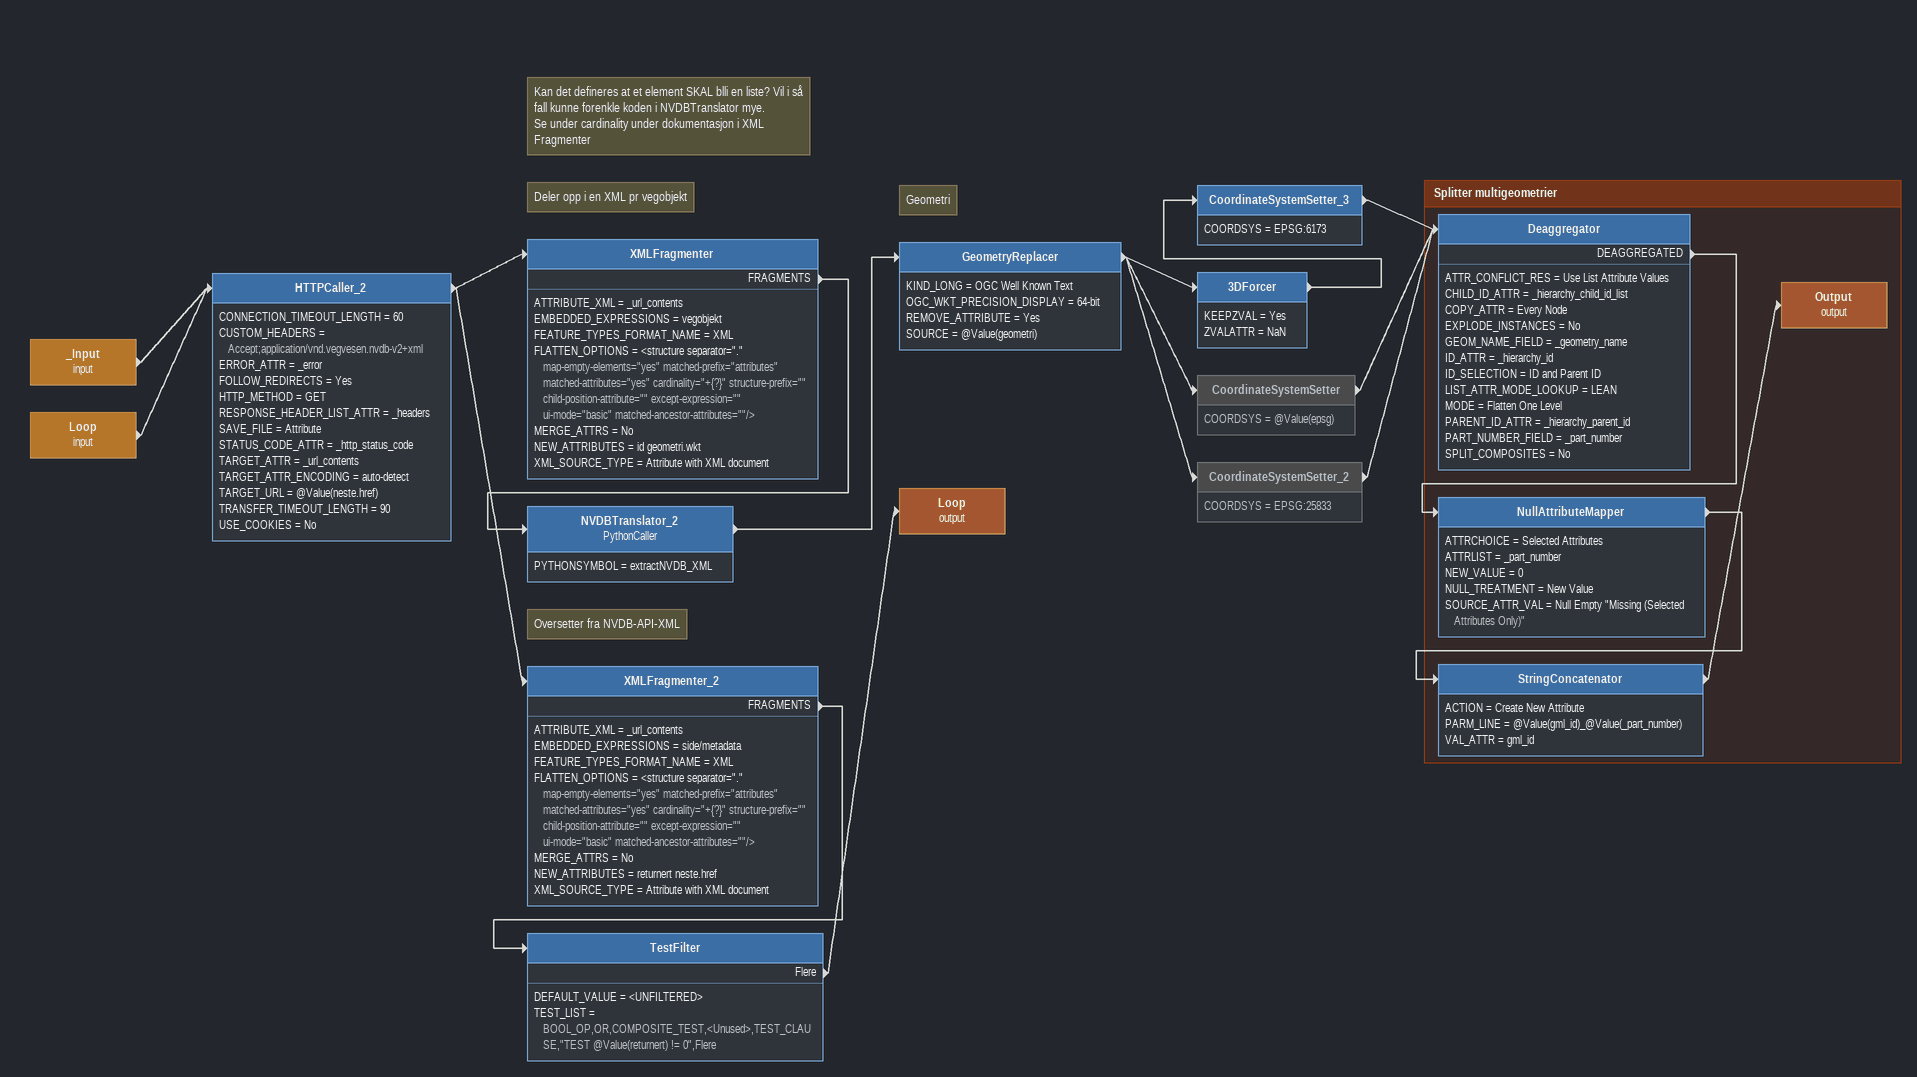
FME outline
_Input (input)
    -> HTTPCaller_2
Loop (input)
    -> HTTPCaller_2
HTTPCaller_2
    CONNECTION_TIMEOUT_LENGTH = 60
    CUSTOM_HEADERS = Accept;application/vnd.vegvesen.nvdb-v2+xml
    ERROR_ATTR = _error
    FOLLOW_REDIRECTS = Yes
    HTTP_METHOD = GET
    RESPONSE_HEADER_LIST_ATTR = _headers
    SAVE_FILE = Attribute
    STATUS_CODE_ATTR = _http_status_code
    TARGET_ATTR = _url_contents
    TARGET_ATTR_ENCODING = auto-detect
    TARGET_URL = @Value(neste.href)
    TRANSFER_TIMEOUT_LENGTH = 90
    USE_COOKIES = No
    -> XMLFragmenter_2
    -> XMLFragmenter
Note: Kan det defineres at et element SKAL blli en liste? Vil i så fall kunne forenkle koden i NVDBTranslator mye. / Se under cardinality under dokumentasjon i XML Fragmenter
Note: Deler opp i en XML pr vegobjekt
XMLFragmenter
    ATTRIBUTE_XML = _url_contents
    EMBEDDED_EXPRESSIONS = vegobjekt
    FEATURE_TYPES_FORMAT_NAME = XML
    FLATTEN_OPTIONS = <structure separator="." map-empty-elements="yes" matched-prefix="attributes" matched-attributes="yes" cardinality="+{?}" structure-prefix="" child-position-attribute="" except-expression="" ui-mode="basic" matched-ancestor-attributes=""/>
    MERGE_ATTRS = No
    NEW_ATTRIBUTES = id geometri.wkt
    XML_SOURCE_TYPE = Attribute with XML document
    FRAGMENTS -> NVDBTranslator_2
Note: Oversetter fra NVDB-API-XML
NVDBTranslator_2: PythonCaller
    PYTHONSYMBOL = extractNVDB_XML
    -> GeometryReplacer
Note: Geometri
GeometryReplacer
    KIND_LONG = OGC Well Known Text
    OGC_WKT_PRECISION_DISPLAY = 64-bit
    REMOVE_ATTRIBUTE = Yes
    SOURCE = @Value(geometri)
    -> CoordinateSystemSetter
    -> CoordinateSystemSetter_2
    -> 3DForcer
3DForcer
    KEEPZVAL = Yes
    ZVALATTR = NaN
    -> CoordinateSystemSetter_3
CoordinateSystemSetter_3
    COORDSYS = EPSG:6173
    -> Deaggregator
CoordinateSystemSetter [off]
    COORDSYS = @Value(epsg)
    -> Deaggregator
CoordinateSystemSetter_2 [off]
    COORDSYS = EPSG:25833
    -> Deaggregator
XMLFragmenter_2
    ATTRIBUTE_XML = _url_contents
    EMBEDDED_EXPRESSIONS = side/metadata
    FEATURE_TYPES_FORMAT_NAME = XML
    FLATTEN_OPTIONS = <structure separator="." map-empty-elements="yes" matched-prefix="attributes" matched-attributes="yes" cardinality="+{?}" structure-prefix="" child-position-attribute="" except-expression="" ui-mode="basic" matched-ancestor-attributes=""/>
    MERGE_ATTRS = No
    NEW_ATTRIBUTES = returnert neste.href
    XML_SOURCE_TYPE = Attribute with XML document
    FRAGMENTS -> TestFilter
TestFilter
    DEFAULT_VALUE = <UNFILTERED>
    TEST_LIST = BOOL_OP,OR,COMPOSITE_TEST,<Unused>,TEST_CLAUSE,"TEST @Value(returnert) != 0",Flere
    Flere -> Loop (output)
Loop (output)

Bookmark: Splitter multigeometrier
Deaggregator
    ATTR_CONFLICT_RES = Use List Attribute Values
    CHILD_ID_ATTR = _hierarchy_child_id_list
    COPY_ATTR = Every Node
    EXPLODE_INSTANCES = No
    GEOM_NAME_FIELD = _geometry_name
    ID_ATTR = _hierarchy_id
    ID_SELECTION = ID and Parent ID
    LIST_ATTR_MODE_LOOKUP = LEAN
    MODE = Flatten One Level
    PARENT_ID_ATTR = _hierarchy_parent_id
    PART_NUMBER_FIELD = _part_number
    SPLIT_COMPOSITES = No
    DEAGGREGATED -> NullAttributeMapper
NullAttributeMapper
    ATTRCHOICE = Selected Attributes
    ATTRLIST = _part_number
    NEW_VALUE = 0
    NULL_TREATMENT = New Value
    SOURCE_ATTR_VAL = Null Empty "Missing (Selected Attributes Only)"
    -> StringConcatenator
StringConcatenator
    ACTION = Create New Attribute
    PARM_LINE = @Value(gml_id)_@Value(_part_number)
    VAL_ATTR = gml_id
    -> Output (output)
Output (output)
